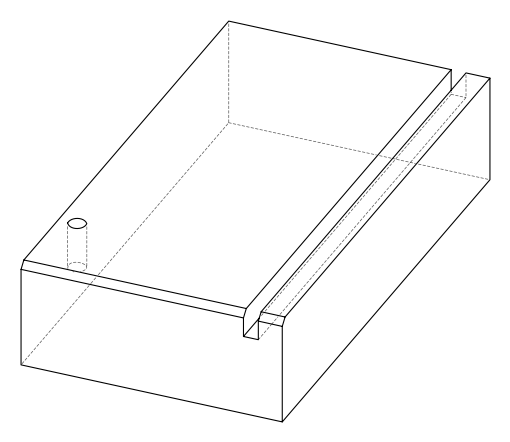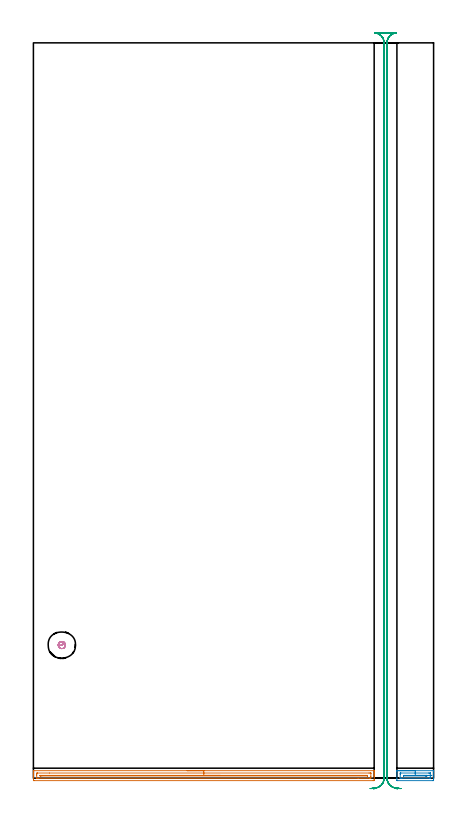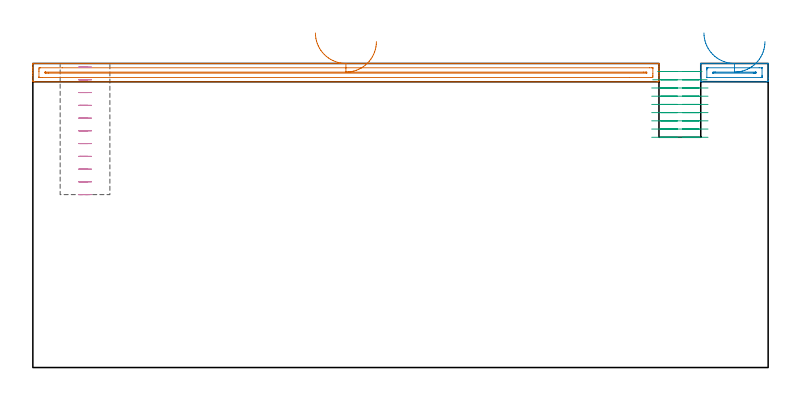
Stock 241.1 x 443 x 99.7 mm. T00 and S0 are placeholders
(PLAN: 4 operations, 1 tool changes, 23.7 min)
(1 AREA_MILL | FG_CHAMFER_SURFACE | UGT0205_001 | 5.08 min | 3761 mm3)
(2 AREA_MILL_1 | FG_CHAMFER_SURFACE_1 | UGT0205_001 | 0.68 min | 469 mm3)
(3 MILL_RECTANGULAR_SLOT | SLOT_RECTANGULAR | NXT0201_011 | Follow Part, ap 3, ae 75% | 17.04 min | 146749 mm3)
(4 MILL_BLIND_HOLE_FROM_SOLID_MATERIAL | STEP1POCKET | NXT0201_011 | Spiral | 0.94 min | 9004 mm3)
(TOOL UGT0205_001 | Chamfer Mill 20 x 3 x 45 deg. | D20 FL50 Z2)
(TOOL NXT0201_011 | ENDMILL 12mm [2P460-1200-NA 1630] | D12 FL38 Z6)
(OP 1 AREA_MILL)
G17 G21 G94 G90
T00 M6
G54
G17 G0 G90 X92.65 Y4.5 S1061 M3
G43 Z109.7 H0
G94 G1 X92.688 Z108.828 F250.
X92.802 Z107.963
X92.991 Z107.112
X93.253 Z106.28
X93.587 Z105.474
X93.99 Z104.7
X94.458 Z103.964
X94.99 Z103.272
X95.579 Z102.629
X96.222 Z102.039
X96.914 Z101.508
X97.65 Z101.04
X98.424 Z100.637
X99.23 Z100.303
X100.062 Z100.041
X100.914 Z99.852
X101.778 Z99.738
X102.65 Z99.7
X205.156
X205.29 Y4.497 Z99.688
X205.298 Y4.381 Z99.574
X205.3 Y4.259 Z99.458
Y3.56 Z98.759
Y2.943 Z98.143
Y2.376 Z97.572
Y2.092 Z97.289
Y1.5 Z96.697
Y1.216 Z96.414
Y0.624 Z95.819
Y-0.831 Z94.364
X205.296 Y-1.127 Z94.068
X205.29 Y-1.492 Z93.704
X205.085 Y-1.496 Z93.701
X204.71 Y-1.5 Z93.7
X0.59
X0.215 Y-1.496 Z93.701
X0.01 Y-1.492 Z93.704
X0. Y-1.127 Z94.068
Y0.624 Z95.819
Y1.216 Z96.414
Y1.5 Z96.697
Y2.092 Z97.289
Y2.376 Z97.572
Y2.943 Z98.143
Y3.252 Z98.451
Y4.259 Z99.458
X0.002 Y4.381 Z99.574
X0.01 Y4.498 Z99.689
X0.144 Y4.5 Z99.7
X102.65
Y3.086 Z98.286
X202.205
X202.927 Y3.085 Z98.285
X203.099 Y3.083 Z98.283
X203.262 Y3.079 Z98.279
X203.291 Y3.074 Z98.274
X203.295 Y3.053 Z98.253
X203.297 Y3.029 Z98.229
X203.3 Y2.886 Z98.086
Y1.134 Z96.334
X203.298 Y0.624 Z95.824
X203.294 Y0.264 Z95.464
X203.279 Y-0.079 Z95.121
X202.927 Y-0.083 Z95.117
X202.757 Y-0.085 Z95.115
X195.655 Y-0.086 Z95.114
X3.095
X2.373 Y-0.085 Z95.115
X2.201 Y-0.083 Z95.117
X2.038 Y-0.079 Z95.121
X2.009 Y-0.074 Z95.126
X2.005 Y-0.053 Z95.147
X2.003 Y-0.029 Z95.171
X2. Y0.114 Z95.314
Y1.866 Z97.066
X2.002 Y2.376 Z97.576
X2.006 Y2.736 Z97.936
X2.021 Y3.079 Z98.279
X2.373 Y3.083 Z98.283
X2.543 Y3.085 Z98.285
X9.634 Y3.086 Z98.286
X102.65
Y1.672 Z96.872
X200.253 Y1.671 Z96.871
X200.974 Y1.667 Z96.867
X201.145 Y1.664 Z96.864
X201.29 Y1.647 Z96.847
X201.294 Y1.5 Z96.7
Y1.353 Z96.553
X201.288 Y1.335 Z96.535
X201.274 Y1.333 Z96.533
X201.232 Y1.33 Z96.53
X201.145 Y1.329 Z96.529
X5.047
X4.326 Y1.333 Z96.533
X4.155 Y1.336 Z96.536
X4.01 Y1.353 Z96.553
X4.006 Y1.5 Z96.7
Y1.647 Z96.847
X4.012 Y1.665 Z96.865
X4.026 Y1.667 Z96.867
X4.068 Y1.67 Z96.87
X4.155 Y1.671 Z96.871
X102.65 Y1.672 Z96.872
X103.522 Z96.91
X104.386 Z97.023
X105.238 Z97.212
X106.07 Z97.475
X106.876 Z97.808
X107.65 Z98.211
X108.386 Z98.68
X109.078 Z99.211
X109.721 Z99.8
X110.31 Z100.444
X110.842 Z101.136
X111.31 Z101.872
X111.713 Z102.645
X112.047 Z103.451
X112.309 Z104.283
X112.498 Z105.135
X112.612 Z106.
X112.65 Z106.872
G0 Z109.7
M5
M2
(OP 2 AREA_MILL_1)
G17 G21 G94 G90
T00 M6
G54
G17 G0 G90 X220.05 Y4.5 S1061 M3
G43 Z109.7 H0
G94 G1 X220.088 Z108.828 F250.
X220.202 Z107.963
X220.391 Z107.112
X220.653 Z106.28
X220.987 Z105.474
X221.39 Z104.7
X221.858 Z103.964
X222.39 Z103.272
X222.979 Z102.629
X223.622 Z102.039
X224.314 Z101.508
X225.05 Z101.04
X225.824 Z100.637
X226.63 Z100.303
X227.462 Z100.041
X228.313 Z99.852
X229.178 Z99.738
X230.05 Z99.7
X241.078
X241.09 Y4.495 Z99.694
X241.1 Y4.463 Z99.662
Y-0.295 Z94.905
X241.095 Y-1.127 Z94.066
X241.091 Y-1.49 Z93.704
X241.006 Y-1.493 Z93.702
X240.637 Y-1.5 Z93.7
X219.463
X219.094 Y-1.493 Z93.702
X219.009 Y-1.49 Z93.704
X219. Y-1.127 Z94.066
Y-0.295 Z94.905
Y4.127 Z99.326
X219.001 Y4.466 Z99.665
X219.01 Y4.495 Z99.694
X219.022 Y4.5 Z99.7
X230.05
Y3.086 Z98.286
X238.158 Y3.085 Z98.285
X238.873 Y3.082 Z98.282
X239.047 Y3.079 Z98.279
X239.091 Y3.074 Z98.274
X239.094 Y3.064 Z98.264
X239.098 Y3.028 Z98.228
X239.1 Y0.624 Z95.824
Y0.399 Z95.599
X239.096 Y0.173 Z95.373
X239.092 Y0.023 Z95.223
X239.086 Y-0.079 Z95.121
X239.051 Y-0.081 Z95.119
X238.873 Y-0.084 Z95.116
X238.705 Y-0.085 Z95.115
X221.942
X221.227 Y-0.082 Z95.118
X221.053 Y-0.079 Z95.121
X221.009 Y-0.074 Z95.126
X221.006 Y-0.064 Z95.136
X221.002 Y-0.028 Z95.172
X221. Y2.376 Z97.576
Y2.601 Z97.801
X221.004 Y2.827 Z98.027
X221.008 Y2.977 Z98.177
X221.014 Y3.079 Z98.279
X221.049 Y3.081 Z98.281
X221.227 Y3.084 Z98.284
X221.395 Y3.085 Z98.285
X230.05 Y3.086 Z98.286
Y1.672 Z96.872
X237.027 Y1.671 Z96.871
X237.039 Y1.67 Z96.87
X237.071 Y1.665 Z96.865
X237.09 Y1.654 Z96.854
X237.095 Y1.608 Z96.808
X237.1 Y1.508 Z96.708
Y1.5 Z96.7
X237.095 Y1.392 Z96.592
X237.091 Y1.344 Z96.544
X236.917 Y1.336 Z96.536
X236.571 Y1.33 Z96.53
X236.398 Y1.329 Z96.529
X236.226 Y1.328 Z96.528
X223.073 Y1.329 Z96.529
X223.061 Y1.33 Z96.53
X223.029 Y1.335 Z96.535
X223.01 Y1.346 Z96.546
X223.005 Y1.393 Z96.593
X223. Y1.492 Z96.692
Y1.5 Z96.7
X223.005 Y1.608 Z96.808
X223.009 Y1.656 Z96.856
X223.184 Y1.664 Z96.864
X223.529 Y1.67 Z96.87
X223.701 Y1.671 Z96.871
X223.874 Y1.672 Z96.872
X230.05
X230.922 Z96.91
X231.786 Z97.023
X232.638 Y1.671 Z97.212
X233.47 Z97.475
X234.276 Z97.808
X235.05 Z98.211
X235.786 Z98.68
X236.478 Z99.211
X237.121 Z99.8
X237.71 Z100.444
X238.241 Z101.136
X238.71 Z101.871
X239.113 Z102.645
X239.447 Z103.451
X239.709 Z104.283
X239.898 Z105.135
X240.012 Z106.
X240.05 Z106.871
G0 Z109.7
M5
M2
(OP 3 MILL_RECTANGULAR_SLOT)
G17 G21 G94 G90
T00 M6
G54
G17 G0 G90 X219.428 Y-6.695 S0 M3
G43 Z109.743 H1
Z97.05
G94 G1 X216.664 Y-5.527 F250.
G2 X213. Y0. R6. F500.
G1 Y443.
G2 X218.401 Y448.97 R6.
G1 Y449.
X205.899
Y448.97
G2 X211.3 Y443. R6.
G1 Y0.
G2 X207.636 Y-5.527 R6.
G1 X204.873 Y-6.695 F250.
G0 X221.077 Y-6.379 Z94.356
G1 X218.11 Y-5.934
G2 X213. Y0. R6. F500.
G1 Y443.
G2 X218.401 Y448.97 R6.
G1 Y449.
X205.899
Y448.97
G2 X211.3 Y443. R6.
G1 Y0.
G2 X206.211 Y-5.93 R6.
G1 X203.246 Y-6.386 F250.
G0 X221.386 Y-6.27 Z91.662
G1 X218.401 Y-5.97
G2 X213. Y0. R6. F500.
G1 Y443.
G2 X218.401 Y448.97 R6.
G1 Y449.
X205.899
Y448.97
G2 X211.3 Y443. R6.
G1 Y0.
G2 X205.899 Y-5.97 R6.
G1 X202.914 Y-6.27 F250.
G0 X221.386 Z88.969
G1 X218.401 Y-5.97
G2 X213. Y0. R6. F500.
G1 Y443.
G2 X218.401 Y448.97 R6.
G1 Y449.
X205.899
Y448.97
G2 X211.3 Y443. R6.
G1 Y0.
G2 X205.899 Y-5.97 R6.
G1 X202.914 Y-6.27 F250.
G0 X221.386 Z86.275
G1 X218.401 Y-5.97
G2 X213. Y0. R6. F500.
G1 Y443.
G2 X218.401 Y448.97 R6.
G1 Y449.
X205.899
Y448.97
G2 X211.3 Y443. R6.
G1 Y0.
G2 X205.899 Y-5.97 R6.
G1 X202.914 Y-6.27 F250.
G0 X221.386 Z83.581
G1 X218.401 Y-5.97
G2 X213. Y0. R6. F500.
G1 Y443.
G2 X218.401 Y448.97 R6.
G1 Y449.
X205.899
Y448.97
G2 X211.3 Y443. R6.
G1 Y0.
G2 X205.899 Y-5.97 R6.
G1 X202.914 Y-6.27 F250.
G0 X221.386 Z80.887
G1 X218.401 Y-5.97
G2 X213. Y0. R6. F500.
G1 Y443.
G2 X218.401 Y448.97 R6.
G1 Y449.
X205.899
Y448.97
G2 X211.3 Y443. R6.
G1 Y0.
G2 X205.899 Y-5.97 R6.
G1 X202.914 Y-6.27 F250.
G0 X221.386 Z78.194
G1 X218.401 Y-5.97
G2 X213. Y0. R6. F500.
G1 Y443.
G2 X218.401 Y448.97 R6.
G1 Y449.
X205.899
Y448.97
G2 X211.3 Y443. R6.
G1 Y0.
G2 X205.899 Y-5.97 R6.
G1 X202.914 Y-6.27 F250.
G0 X221.386 Z75.5
G1 X218.401 Y-5.97
G2 X213. Y0. R6. F500.
G1 Y443.
G2 X218.401 Y448.97 R6.
G1 Y449.
X205.899
Y448.97
G2 X211.3 Y443. R6.
G1 Y0.
G2 X205.899 Y-5.97 R6.
G1 X202.914 Y-6.27 F250.
G0 Z109.743
M5
M2
(OP 4 MILL_BLIND_HOLE_FROM_SOLID_MATERIAL)
G17 G21 G94 G90
T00 M6
G54
G17 G0 G90 X17.1 Y80.2 S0 M3
G43 Z109.7 H1
Z98.518
G94 G3 X17.794 Y81.656 R0.893 F250.
X15.747 Y81.871 R1.456
X15.429 Y78.847 R2.15
X15.747 Y81.871 R-2.15
X15.588 Y80.359 R1.075
X17.1 Y80.2 R1.075
G0 Z94.336
G3 X17.794 Y81.656 R0.893
X15.747 Y81.871 R1.456
X15.429 Y78.847 R2.15
X15.747 Y81.871 R-2.15
X15.588 Y80.359 R1.075
X17.1 Y80.2 R1.075
G0 Z90.155
G3 X17.794 Y81.656 R0.893
X15.747 Y81.871 R1.456
X15.429 Y78.847 R2.15
X15.747 Y81.871 R-2.15
X15.588 Y80.359 R1.075
X17.1 Y80.2 R1.075
G0 Z85.973
G3 X17.794 Y81.656 R0.893
X15.747 Y81.871 R1.456
X15.429 Y78.847 R2.15
X15.747 Y81.871 R-2.15
X15.588 Y80.359 R1.075
X17.1 Y80.2 R1.075
G0 Z81.791
G3 X17.794 Y81.656 R0.893
X15.747 Y81.871 R1.456
X15.429 Y78.847 R2.15
X15.747 Y81.871 R-2.15
X15.588 Y80.359 R1.075
X17.1 Y80.2 R1.075
G0 Z77.609
G3 X17.794 Y81.656 R0.893
X15.747 Y81.871 R1.456
X15.429 Y78.847 R2.15
X15.747 Y81.871 R-2.15
X15.588 Y80.359 R1.075
X17.1 Y80.2 R1.075
G0 Z73.427
G3 X17.794 Y81.656 R0.893
X15.747 Y81.871 R1.456
X15.429 Y78.847 R2.15
X15.747 Y81.871 R-2.15
X15.588 Y80.359 R1.075
X17.1 Y80.2 R1.075
G0 Z69.245
G3 X17.794 Y81.656 R0.893
X15.747 Y81.871 R1.456
X15.429 Y78.847 R2.15
X15.747 Y81.871 R-2.15
X15.588 Y80.359 R1.075
X17.1 Y80.2 R1.075
G0 Z65.064
G3 X17.794 Y81.656 R0.893
X15.747 Y81.871 R1.456
X15.429 Y78.847 R2.15
X15.747 Y81.871 R-2.15
X15.588 Y80.359 R1.075
X17.1 Y80.2 R1.075
G0 Z60.882
G3 X17.794 Y81.656 R0.893
X15.747 Y81.871 R1.456
X15.429 Y78.847 R2.15
X15.747 Y81.871 R-2.15
X15.588 Y80.359 R1.075
X17.1 Y80.2 R1.075
G0 Z56.7
G3 X17.794 Y81.656 R0.893
X15.747 Y81.871 R1.456
X15.429 Y78.847 R2.15
X15.747 Y81.871 R-2.15
X15.588 Y80.359 R1.075
X17.1 Y80.2 R1.075
G0 Z109.7
M5
M2
